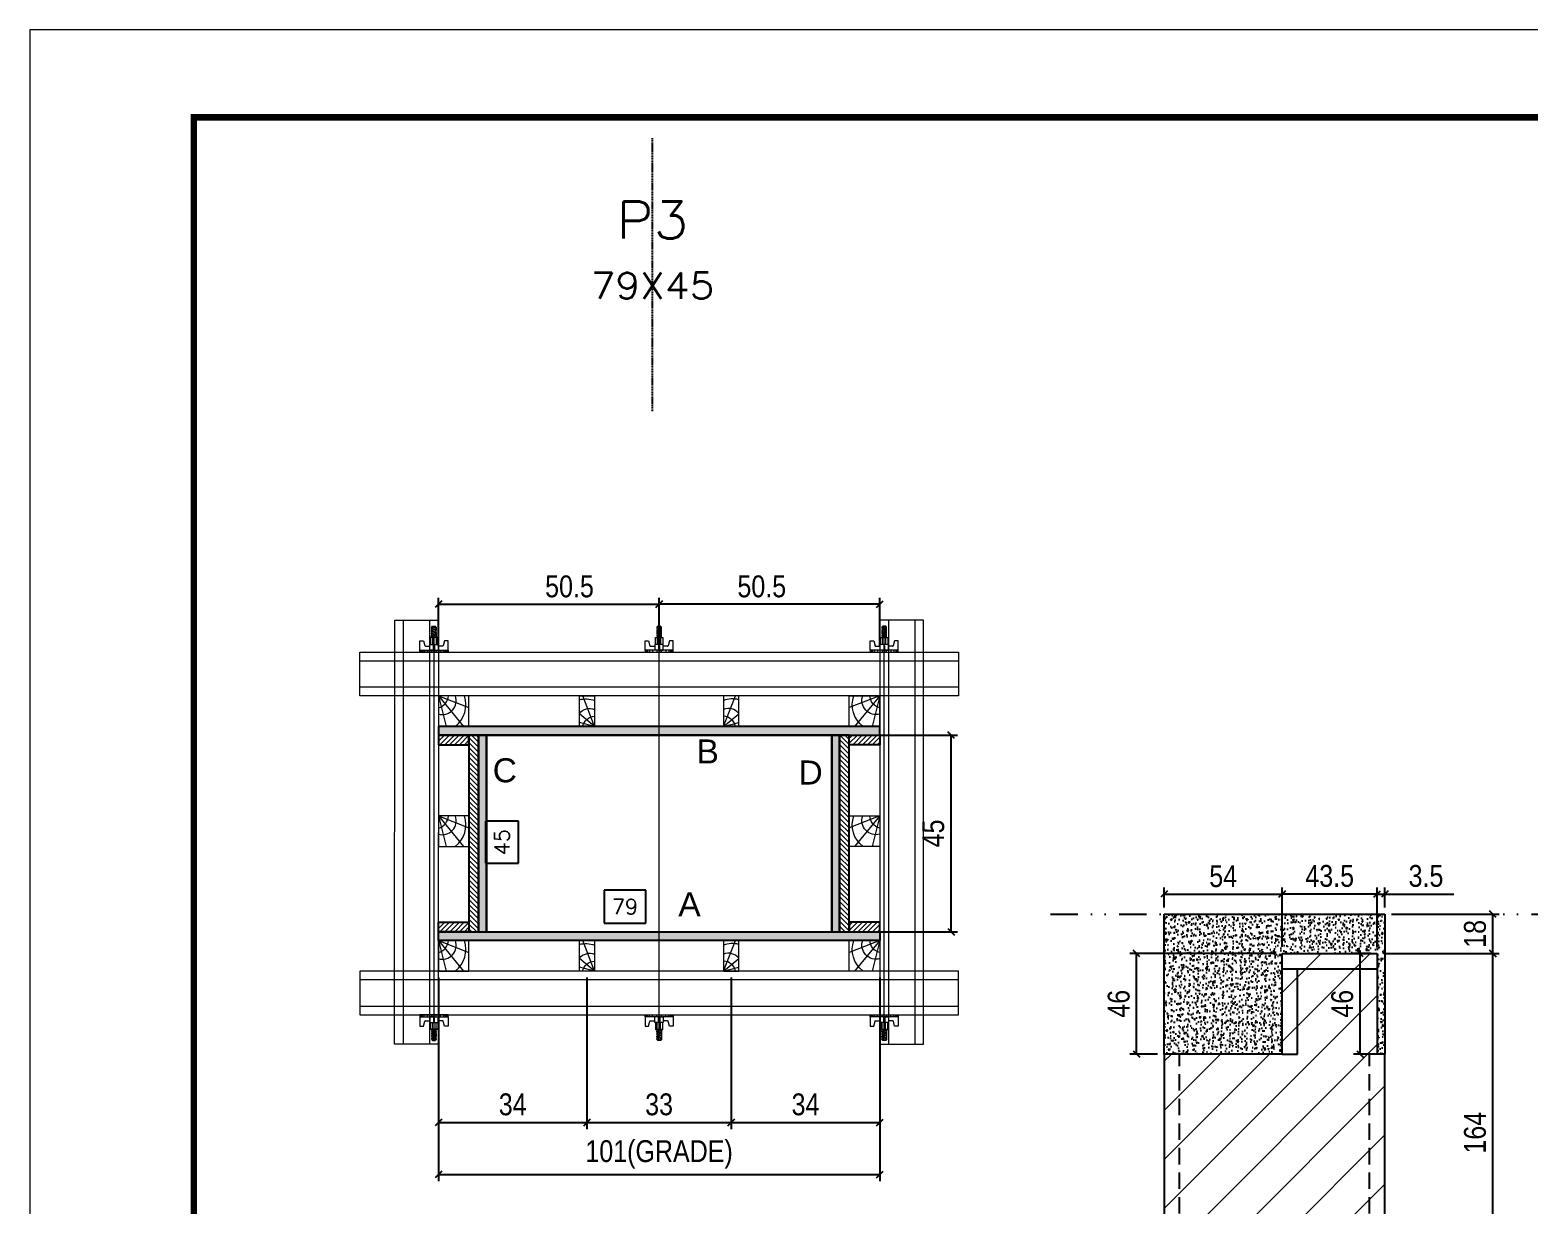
# Model space of a CAD drawing. Extents: x 14400 to 27878, y -21631 to 6985.
# Drawn here: x 17597 to 18283, y 5299 to 5836 of the extents above; entities that cross this region are included whole.
import ezdxf
from ezdxf.enums import TextEntityAlignment as Align

# ---------------------------------------------------------------- set-up
doc = ezdxf.new("R2010")
doc.units = 0
for name, pattern in [('DASHED', [0.75, 0.5, -0.25]), ('DIVIDE2', [0.625, 0.25, -0.125, 0, -0.125, 0, -0.125]), ('HIDDEN', [0.375, 0.25, -0.125])]:
    doc.linetypes.add(name, pattern=pattern)
for name, color, linetype in [('CHAPA', 1, 'Continuous'), ('COTA', 241, 'Continuous'), ('MEIO_PONT', 93, 'Continuous'), ('Nível', 160, 'Continuous'), ('Painéis', 200, 'Continuous'), ('SARR_2.2x7', 40, 'Continuous'), ('SARRAFO', 251, 'Continuous'), ('Texto de Titulo', 7, 'Continuous'), ('Texto Qtd Sarr', 242, 'Continuous'), ('TEXTO_GERAL', 7, 'Continuous')]:
    doc.layers.add(name, color=color, linetype=linetype)
for name, color, linetype, lineweight in [('Folhas', 255, 'Continuous', 9), ('Hachura', 251, 'Continuous', 9), ('Madeira', 126, 'Continuous', 18), ('Perfil Metálico', 224, 'Continuous', 18), ('SARRAFO DE PRESSAO', 251, 'DASHED', 9), ('Texto Seção', 7, 'Continuous', 15)]:
    doc.layers.add(name, color=color, linetype=linetype, lineweight=lineweight)
doc.styles.add('ARIAL', font='arial.ttf')
doc.styles.add('COTA TECNICA', font='techl___.ttf', dxfattribs={"height": 10})
doc.styles.add('COTA TECNICA 2X', font='techl___.ttf', dxfattribs={"height": 10})
doc.styles.add('ROMANS', font='romans.shx')
doc.dimstyles.new('PAINEL', dxfattribs={"dimtxt": 10, "dimasz": 3, "dimexe": 3, "dimexo": 3, "dimgap": 3, "dimtad": 1, "dimdec": 1, "dimzin": 12, "dimdsep": 46, "dimtxsty": 'COTA TECNICA', "dimblk1": 'OBLIQUE', "dimblk2": 'OBLIQUE', "dimsah": 1, "dimcen": 0.9, "dimclrd": 4, "dimclre": 4, "dimclrt": 240, "dimadec": 1, "dimazin": 3, "dimtfac": 1, "dimtdec": 1, "dimtmove": 0, "dimatfit": 3, "dimfxl": 1, "dimtolj": 1, "dimtzin": 12, "dimarcsym": 0})
doc.dimstyles.new('SECAO PILAR', dxfattribs={"dimtxt": 10, "dimasz": 3, "dimexe": 3, "dimexo": 3, "dimgap": 3, "dimtad": 1, "dimdec": 1, "dimlfac": 0.5, "dimzin": 12, "dimdsep": 46, "dimtxsty": 'COTA TECNICA 2X', "dimblk1": 'OBLIQUE', "dimblk2": 'OBLIQUE', "dimsah": 1, "dimcen": 0.9, "dimclrd": 256, "dimclre": 256, "dimclrt": 256, "dimadec": 1, "dimazin": 3, "dimtfac": 1, "dimtdec": 1, "dimtmove": 0, "dimatfit": 3, "dimfxl": 1, "dimtolj": 1, "dimtzin": 12, "dimarcsym": 0})
doc.dimstyles.new('SECÇÃO 2', dxfattribs={"dimtxt": 7, "dimasz": 6, "dimexe": 0.18, "dimexo": 2, "dimgap": -4, "dimtad": 3, "dimdec": 1, "dimlfac": 0.5, "dimzin": 12, "dimdsep": 46, "dimtxsty": 'ROMANS', "dimblk": 'ARCHTICK', "dimcen": 0.09, "dimse1": 1, "dimse2": 1, "dimsd1": 1, "dimsd2": 1, "dimclrd": 180, "dimclre": 5, "dimclrt": 1, "dimadec": 0, "dimazin": 3, "dimtfac": 1, "dimtdec": 1, "dimtofl": 0, "dimtmove": 0, "dimatfit": 3, "dimldrblk": 'ARCHTICK', "dimfxl": 1, "dimtolj": 1, "dimtzin": 0, "dimarcsym": 0})

# ---------------------------------------------------------------- blocks, each defined once
blk = doc.blocks.new('9999999999')
at = {"layer": 'Folhas'}
blk.add_lwpolyline([(98138.98, 34190.21), (99623.98, 34190.21), (99623.98, 35240.21), (98138.98, 35240.21)], close=True, dxfattribs=at)
at = {"layer": 'Folhas', "color": 30, "const_width": 3}
blk.add_lwpolyline([(98213.98, 34230.21), (99583.98, 34230.21), (99583.98, 35200.21), (98213.98, 35200.21)], close=True, dxfattribs=at)
blk = doc.blocks.new('titulo1')
at = {"layer": 'Defpoints', "color": 252, "linetype": 'HIDDEN', "ltscale": 2}
blk.add_line((0, 0), (0, 125), dxfattribs=at)
at = {"layer": 'Defpoints', "style": 'ROMANS', "oblique": 15}
blk.add_attdef('FOLHA', text='', height=10, dxfattribs=at).set_placement((0, 15.58), align=Align.MIDDLE_CENTER)
at = {"layer": 'Texto Qtd Sarr', "color": 3, "style": 'ROMANS', "oblique": 15}
for tag, height, p in [('TITULO', 17, (0, 71.45)), ('SEÇÃO', 12, (0, 41.55))]:
    blk.add_attdef(tag, text='', height=height, dxfattribs=at).set_placement(p, align=Align.MIDDLE_CENTER)
blk = doc.blocks.new('*D768')
at = {"layer": 'COTA', "color": 180, "lineweight": -2, "transparency": 16777216}
for p, q in [((17878.78, 5442.39), (17859.78, 5442.39)), ((17859.78, 5442.39), (17859.78, 5427.39)), ((17878.78, 5427.39), (17878.78, 5442.39)), ((17859.78, 5427.39), (17878.78, 5427.39))]:
    blk.add_line(p, q, dxfattribs=at)
at = {"layer": 'Defpoints', "color": 0, "transparency": 16777216}
for p in [(17805.89, 5423.39), (17963.89, 5423.39), (17963.89, 5423.39)]:
    blk.add_point(p, dxfattribs=at)
at = {"layer": 'COTA', "color": 1, "transparency": 16777216, "insert": (17869.28, 5434.89), "char_height": 7, "attachment_point": 5, "style": 'ROMANS'}
blk.add_mtext('\\A1;79', dxfattribs=at)
blk = doc.blocks.new('_ArchTick')
at = {"color": 0, "linetype": 'ByBlock', "const_width": 0.15}
blk.add_lwpolyline([(-0.5, -0.5), (0.5, 0.5)], dxfattribs=at)
blk = doc.blocks.new('*D769')
at = {"layer": 'COTA', "color": 180, "lineweight": -2, "transparency": 16777216}
for p, q in [((17820.49, 5474.06), (17805.49, 5474.06)), ((17805.49, 5474.06), (17805.49, 5454.73)), ((17820.49, 5454.73), (17820.49, 5474.06)), ((17805.49, 5454.73), (17820.49, 5454.73))]:
    blk.add_line(p, q, dxfattribs=at)
at = {"layer": 'Defpoints', "color": 0, "transparency": 16777216}
for p in [(17805.89, 5513.39), (17824.49, 5513.39), (17805.89, 5423.39)]:
    blk.add_point(p, dxfattribs=at)
at = {"layer": 'COTA', "color": 1, "transparency": 16777216, "insert": (17812.99, 5464.39), "char_height": 7, "attachment_point": 5, "rotation": 90, "style": 'ROMANS'}
blk.add_mtext('\\A1;45', dxfattribs=at)
blk = doc.blocks.new('_Oblique')
at = {"color": 0, "linetype": 'ByBlock', "lineweight": -2}
blk.add_line((-0.5, -0.5), (0.5, 0.5), dxfattribs=at)
blk = doc.blocks.new('*D789')
at = {"layer": 'COTA', "lineweight": -2, "transparency": 16777216}
for p, q in [((17970.49, 5513.39), (18021.53, 5513.39)), ((18018.53, 5423.39), (18018.53, 5513.39)), ((17970.49, 5423.39), (18021.53, 5423.39))]:
    blk.add_line(p, q, dxfattribs=at)
at = {"layer": 'Defpoints', "color": 0, "transparency": 16777216}
for p in [(17967.49, 5513.39), (18018.53, 5513.39), (17967.49, 5423.39)]:
    blk.add_point(p, dxfattribs=at)
at = {"layer": 'COTA', "lineweight": -2, "transparency": 16777216, "xscale": 3, "yscale": 3, "zscale": 3}
for p, rotation in [((18018.53, 5513.39), 90), ((18018.53, 5423.39), 270)]:
    blk.add_blockref('_Oblique', p, dxfattribs=dict(at, rotation=rotation))
at = {"layer": 'COTA', "transparency": 16777216, "insert": (18010.42, 5468.39), "char_height": 10, "attachment_point": 5, "rotation": 90, "style": 'COTA TECNICA 2X'}
blk.add_mtext('\\A1;45', dxfattribs=at)
blk = doc.blocks.new('*D770')
at = {"layer": 'COTA', "lineweight": -2, "transparency": 16777216}
for p, q in [((17783.89, 5402.39), (17783.89, 5309.28)), ((17985.89, 5402.39), (17985.89, 5309.28)), ((17783.89, 5312.28), (17985.89, 5312.28))]:
    blk.add_line(p, q, dxfattribs=at)
at = {"layer": 'Defpoints', "color": 0, "transparency": 16777216}
for p in [(17783.89, 5405.39), (17985.89, 5405.39), (17985.89, 5312.28)]:
    blk.add_point(p, dxfattribs=at)
at = {"layer": 'COTA', "lineweight": -2, "transparency": 16777216, "xscale": 3, "yscale": 3, "zscale": 3, "rotation": 180}
blk.add_blockref('_Oblique', (17783.89, 5312.28), dxfattribs=at)
at = {"layer": 'COTA', "lineweight": -2, "transparency": 16777216, "xscale": 3, "yscale": 3, "zscale": 3}
blk.add_blockref('_Oblique', (17985.89, 5312.28), dxfattribs=at)
at = {"layer": 'COTA', "transparency": 16777216, "insert": (17884.89, 5321.5), "char_height": 10, "attachment_point": 5, "style": 'COTA TECNICA 2X'}
blk.add_mtext('\\A1;101(GRADE)', dxfattribs=at)
blk = doc.blocks.new('*D771')
at = {"layer": 'COTA', "lineweight": -2, "transparency": 16777216}
for p, q in [((17917.89, 5402.39), (17917.89, 5333.12)), ((17985.89, 5402.39), (17985.89, 5333.12)), ((17917.89, 5336.12), (17985.89, 5336.12))]:
    blk.add_line(p, q, dxfattribs=at)
at = {"layer": 'Defpoints', "color": 0, "transparency": 16777216}
for p in [(17917.89, 5405.39), (17985.89, 5405.39), (17985.89, 5336.12)]:
    blk.add_point(p, dxfattribs=at)
at = {"layer": 'COTA', "lineweight": -2, "transparency": 16777216, "xscale": 3, "yscale": 3, "zscale": 3, "rotation": 180}
blk.add_blockref('_Oblique', (17917.89, 5336.12), dxfattribs=at)
at = {"layer": 'COTA', "lineweight": -2, "transparency": 16777216, "xscale": 3, "yscale": 3, "zscale": 3}
blk.add_blockref('_Oblique', (17985.89, 5336.12), dxfattribs=at)
at = {"layer": 'COTA', "transparency": 16777216, "insert": (17951.89, 5344.34), "char_height": 10, "attachment_point": 5, "style": 'COTA TECNICA 2X'}
blk.add_mtext('\\A1;34', dxfattribs=at)
blk = doc.blocks.new('*D772')
at = {"layer": 'COTA', "lineweight": -2, "transparency": 16777216}
for p, q in [((17783.89, 5402.39), (17783.89, 5333.12)), ((17851.89, 5402.39), (17851.89, 5333.12)), ((17783.89, 5336.12), (17851.89, 5336.12))]:
    blk.add_line(p, q, dxfattribs=at)
at = {"layer": 'Defpoints', "color": 0, "transparency": 16777216}
for p in [(17783.89, 5405.39), (17851.89, 5405.39), (17851.89, 5336.12)]:
    blk.add_point(p, dxfattribs=at)
at = {"layer": 'COTA', "lineweight": -2, "transparency": 16777216, "xscale": 3, "yscale": 3, "zscale": 3, "rotation": 180}
blk.add_blockref('_Oblique', (17783.89, 5336.12), dxfattribs=at)
at = {"layer": 'COTA', "lineweight": -2, "transparency": 16777216, "xscale": 3, "yscale": 3, "zscale": 3}
blk.add_blockref('_Oblique', (17851.89, 5336.12), dxfattribs=at)
at = {"layer": 'COTA', "transparency": 16777216, "insert": (17817.89, 5344.34), "char_height": 10, "attachment_point": 5, "style": 'COTA TECNICA 2X'}
blk.add_mtext('\\A1;34', dxfattribs=at)
blk = doc.blocks.new('*D773')
at = {"layer": 'COTA', "lineweight": -2, "transparency": 16777216}
for p, q in [((17851.89, 5402.39), (17851.89, 5333.12)), ((17917.89, 5402.39), (17917.89, 5333.12)), ((17851.89, 5336.12), (17917.89, 5336.12))]:
    blk.add_line(p, q, dxfattribs=at)
at = {"layer": 'Defpoints', "color": 0, "transparency": 16777216}
for p in [(17851.89, 5405.39), (17917.89, 5405.39), (17917.89, 5336.12)]:
    blk.add_point(p, dxfattribs=at)
at = {"layer": 'COTA', "lineweight": -2, "transparency": 16777216, "xscale": 3, "yscale": 3, "zscale": 3, "rotation": 180}
blk.add_blockref('_Oblique', (17851.89, 5336.12), dxfattribs=at)
at = {"layer": 'COTA', "lineweight": -2, "transparency": 16777216, "xscale": 3, "yscale": 3, "zscale": 3}
blk.add_blockref('_Oblique', (17917.89, 5336.12), dxfattribs=at)
at = {"layer": 'COTA', "transparency": 16777216, "insert": (17884.89, 5344.34), "char_height": 10, "attachment_point": 5, "style": 'COTA TECNICA 2X'}
blk.add_mtext('\\A1;33', dxfattribs=at)
blk = doc.blocks.new('*D774')
at = {"layer": 'COTA', "lineweight": -2, "transparency": 16777216}
for p, q in [((17783.89, 5554.39), (17783.89, 5576.3)), ((17884.89, 5554.39), (17884.89, 5576.3)), ((17783.89, 5573.3), (17884.89, 5573.3))]:
    blk.add_line(p, q, dxfattribs=at)
at = {"layer": 'Defpoints', "color": 0, "transparency": 16777216}
for p in [(17884.89, 5573.3), (17783.89, 5551.39), (17884.89, 5551.39)]:
    blk.add_point(p, dxfattribs=at)
at = {"layer": 'COTA', "lineweight": -2, "transparency": 16777216, "xscale": 3, "yscale": 3, "zscale": 3, "rotation": 180}
blk.add_blockref('_Oblique', (17783.89, 5573.3), dxfattribs=at)
at = {"layer": 'COTA', "lineweight": -2, "transparency": 16777216, "xscale": 3, "yscale": 3, "zscale": 3}
blk.add_blockref('_Oblique', (17884.89, 5573.3), dxfattribs=at)
at = {"layer": 'COTA', "transparency": 16777216, "insert": (17843.89, 5581.41), "char_height": 10, "attachment_point": 5, "style": 'COTA TECNICA 2X'}
blk.add_mtext('\\A1;50.5', dxfattribs=at)
blk = doc.blocks.new('*D775')
at = {"layer": 'COTA', "lineweight": -2, "transparency": 16777216}
for p, q in [((17884.89, 5554.39), (17884.89, 5576.3)), ((17985.89, 5554.39), (17985.89, 5576.3)), ((17985.89, 5573.3), (17884.89, 5573.3))]:
    blk.add_line(p, q, dxfattribs=at)
at = {"layer": 'Defpoints', "color": 0, "transparency": 16777216}
for p in [(17884.89, 5573.3), (17884.89, 5551.39), (17985.89, 5551.39)]:
    blk.add_point(p, dxfattribs=at)
at = {"layer": 'COTA', "lineweight": -2, "transparency": 16777216, "xscale": 3, "yscale": 3, "zscale": 3, "rotation": 180}
blk.add_blockref('_Oblique', (17884.89, 5573.3), dxfattribs=at)
at = {"layer": 'COTA', "lineweight": -2, "transparency": 16777216, "xscale": 3, "yscale": 3, "zscale": 3}
blk.add_blockref('_Oblique', (17985.89, 5573.3), dxfattribs=at)
at = {"layer": 'COTA', "transparency": 16777216, "insert": (17931.89, 5581.41), "char_height": 10, "attachment_point": 5, "style": 'COTA TECNICA 2X'}
blk.add_mtext('\\A1;50.5', dxfattribs=at)
blk = doc.blocks.new('C')
at = {"layer": 'Hachura', "color": 0}
for p, q in [((0, 3.22), (0, -3.22)), ((0.45, 3.22), (0, 3.22)), ((0.46, 3.16), (0, 3.16)), ((0.46, 3.05), (0, 3.05)), ((0.46, 2.88), (0, 2.88)), ((0, 2.75), (0, -1.16)), ((0.46, 2.65), (0, 2.65)), ((0.46, 2.23), (0, 2.23)), ((0.46, 1.51), (0, 1.51)), ((0.39, 0.49), (0.17, 0.49)), ((0.45, -3.23), (0.45, 3.22)), ((0.45, 3.22), (2.58, 3.22)), ((1.74, 0.97), (0.45, 0.97)), ((1.45, 0.1), (0.45, 0.1)), ((1.35, 1.94), (1.35, 0.96)), ((2.58, 2.39), (1.47, 2.09)), ((1.74, -0.97), (1.74, 0.97)), ((1.74, 0.97), (1.74, 0.84)), ((1.74, 0.97), (1.74, 0.84)), ((1.74, 0.84), (3.35, 0.84)), ((3.35, 0.45), (1.74, 0.45)), ((2.58, 3.22), (2.58, 2.39)), ((3.32, 0.84), (3.32, -0.84)), ((3.35, 0.84), (3.35, -0.84)), ((3.68, 0.45), (3.35, 0.45)), ((3.84, -0.52), (3.35, 0.45)), ((3.35, 0.06), (3.67, -0.57)), ((3.68, 0.45), (4.16, -0.52)), ((3.72, 0.5), (4.25, -0.57)), ((4.37, -0.55), (3.83, 0.53)), ((4.15, 0.45), (3.93, 0.45)), ((4.42, -0.52), (3.93, 0.45)), ((4.15, 0.45), (4.26, 0.45)), ((4.26, 0.45), (4.74, -0.52)), ((4.3, 0.5), (4.83, -0.57)), ((4.95, -0.55), (4.41, 0.53)), ((4.51, 0.45), (4.84, 0.45)), ((5, -0.52), (4.51, 0.45)), ((4.84, 0.45), (5.32, -0.52)), ((4.88, 0.5), (5.41, -0.57)), ((5.53, -0.55), (4.99, 0.53)), ((5.58, -0.52), (5.09, 0.45)), ((5.42, 0.45), (5.09, 0.45)), ((5.58, -0.52), (5.09, 0.45)), ((5.42, 0.45), (5.74, -0.19)), ((5.46, 0.5), (5.74, -0.07)), ((5.74, 0.19), (5.57, 0.53)), ((5.74, 0.32), (5.68, 0.45)), ((5.68, 0.45), (5.74, 0.45)), ((5.74, 0.45), (5.9, 0.29)), ((5.74, 0.45), (5.74, -0.52)), ((5.9, -0.36), (5.9, 0.29)), ((0.45, 0), (0, 0)), ((0.46, -1.52), (0, -1.52)), ((0.46, -2.23), (0, -2.23)), ((0.46, -2.65), (0, -2.65)), ((0.46, -2.88), (0, -2.88)), ((0.46, -3.05), (0, -3.05)), ((0.46, -3.16), (0, -3.16)), ((0, -3.22), (2.57, -3.22)), ((0.08, -0.48), (0.29, -0.48)), ((0.29, -0.48), (0.4, -0.48)), ((0.45, 0), (0.45, -0.97)), ((0.45, -0.16), (1.45, -0.16)), ((0.45, -0.65), (0.45, -0.32)), ((0.45, -3.23), (0.45, -0.65)), ((0.45, -0.97), (1.74, -0.97)), ((1.35, -1.94), (1.35, -0.97)), ((2.58, -2.39), (1.47, -2.1)), ((3.35, -0.32), (1.74, -0.32)), ((3.35, -0.84), (1.74, -0.84)), ((2.58, -3.23), (2.58, -2.39)), ((3.35, -0.07), (3.58, -0.52)), ((3.35, -0.52), (3.58, -0.52)), ((3.84, -0.52), (4.16, -0.52)), ((4.42, -0.52), (4.74, -0.52)), ((4.63, -0.52), (4.74, -0.52)), ((5, -0.52), (5.32, -0.52)), ((5.58, -0.52), (5.74, -0.52)), ((5.74, -0.52), (5.9, -0.36)), ((5.74, -0.52), (5.74, -0.52))]:
    blk.add_line(p, q, dxfattribs=at)
for centre, radius, start, end in [((1.52, 1.94), 0.161, 104.7436, 180), ((1.44, -0.03), 0.129, 272.695, 87.305), ((3.81, 0.39), 0.143, 25.5688, 154.4312), ((4.39, 0.39), 0.143, 25.5688, 154.4312), ((4.97, 0.39), 0.143, 25.5688, 154.4312), ((5.55, 0.39), 0.143, 25.5688, 154.4312), ((0.17, -0.37), 0.174, 221.744, 317.8592), ((1.52, -1.94), 0.161, 180, 255.2564), ((3.71, -0.4), 0.174, 222.1408, 318.256), ((4.29, -0.4), 0.174, 222.1408, 318.256), ((4.87, -0.4), 0.174, 222.1408, 318.256), ((5.45, -0.4), 0.174, 222.1408, 318.256), ((5.61, -0.4), 0.174, 317.8592, 318.256)]:
    blk.add_arc(centre, radius, start, end, dxfattribs=at)
blk = doc.blocks.new('PONTALETE')
at = {"layer": 'Madeira'}
for q in [(2.71, 7), (7, 5.76), (7, 1.74)]:
    blk.add_line((0, 0), q, dxfattribs=at)
blk.add_lwpolyline([(0, 0), (7, 0), (7, 7), (0, 7)], close=True, dxfattribs=at)
for centre, radius, start, end in [((2.04, 0.06), 6.23, 37.2818, 109.0913), ((1.09, 0.9), 3.19, 343.603, 109.9847), ((-0.21, -0.78), 3.09, 14.6322, 86.0383)]:
    blk.add_arc(centre, radius, start, end, dxfattribs=at)
blk = doc.blocks.new('MEIO PONTALETE')
at = {"layer": 'Madeira'}
for q in [(2.71, 7), (3.5, 2.88), (3.5, 0.87)]:
    blk.add_line((0, 0), q, dxfattribs=at)
blk.add_lwpolyline([(0, 0), (3.5, 0), (3.5, 7), (0, 7)], close=True, dxfattribs=at)
for centre, radius, start, end in [((2.04, 0.06), 6.23, 76.4499, 109.0913), ((1.09, 0.9), 3.19, 40.9063, 109.9847), ((-0.21, -0.78), 3.09, 14.6322, 86.0383)]:
    blk.add_arc(centre, radius, start, end, dxfattribs=at)
blk = doc.blocks.new('*D795')
at = {"layer": 'COTA', "color": 4, "lineweight": -2, "transparency": 16777216}
for p, q in [((18220.06, 5431.44), (18269.43, 5431.44)), ((18266.43, 5413.44), (18266.43, 5431.44)), ((18216.56, 5413.44), (18269.43, 5413.44))]:
    blk.add_line(p, q, dxfattribs=at)
at = {"layer": 'Defpoints', "color": 0, "transparency": 16777216}
for p in [(18217.06, 5431.44), (18266.43, 5431.44), (18213.56, 5413.44)]:
    blk.add_point(p, dxfattribs=at)
at = {"layer": 'COTA', "color": 4, "lineweight": -2, "transparency": 16777216, "xscale": 3, "yscale": 3, "zscale": 3}
for p, rotation in [((18266.43, 5431.44), 90), ((18266.43, 5413.44), 270)]:
    blk.add_blockref('_Oblique', p, dxfattribs=dict(at, rotation=rotation))
at = {"layer": 'COTA', "color": 240, "transparency": 16777216, "insert": (18258.33, 5422.44), "char_height": 10, "attachment_point": 5, "rotation": 90, "style": 'COTA TECNICA'}
blk.add_mtext('\\A1;18', dxfattribs=at)
blk = doc.blocks.new('*D788')
at = {"layer": 'COTA', "color": 4, "lineweight": -2, "transparency": 16777216}
for p, q in [((18216.56, 5413.44), (18269.43, 5413.44)), ((18266.43, 5249.44), (18266.43, 5413.44)), ((18220.06, 5249.44), (18269.43, 5249.44))]:
    blk.add_line(p, q, dxfattribs=at)
at = {"layer": 'Defpoints', "color": 0, "transparency": 16777216}
for p in [(18213.56, 5413.44), (18266.43, 5413.44), (18217.06, 5249.44)]:
    blk.add_point(p, dxfattribs=at)
at = {"layer": 'COTA', "color": 4, "lineweight": -2, "transparency": 16777216, "xscale": 3, "yscale": 3, "zscale": 3}
for p, rotation in [((18266.43, 5413.44), 90), ((18266.43, 5249.44), 270)]:
    blk.add_blockref('_Oblique', p, dxfattribs=dict(at, rotation=rotation))
at = {"layer": 'COTA', "color": 240, "transparency": 16777216, "insert": (18258.33, 5331.44), "char_height": 10, "attachment_point": 5, "rotation": 90, "style": 'COTA TECNICA'}
blk.add_mtext('\\A1;164', dxfattribs=at)
blk = doc.blocks.new('*D2714')
at = {"layer": 'COTA', "color": 4, "lineweight": -2, "transparency": 16777216}
for p, q in [((18167.06, 5413.44), (18100.4, 5413.44)), ((18103.4, 5367.44), (18103.4, 5413.44)), ((18113.06, 5367.44), (18100.4, 5367.44))]:
    blk.add_line(p, q, dxfattribs=at)
at = {"layer": 'Defpoints', "color": 0, "transparency": 16777216}
for p in [(18103.4, 5413.44), (18170.06, 5413.44), (18116.06, 5367.44)]:
    blk.add_point(p, dxfattribs=at)
at = {"layer": 'COTA', "color": 4, "lineweight": -2, "transparency": 16777216, "xscale": 3, "yscale": 3, "zscale": 3}
for p, rotation in [((18103.4, 5413.44), 90), ((18103.4, 5367.44), 270)]:
    blk.add_blockref('_Oblique', p, dxfattribs=dict(at, rotation=rotation))
at = {"layer": 'COTA', "color": 240, "transparency": 16777216, "insert": (18095.29, 5390.44), "char_height": 10, "attachment_point": 5, "rotation": 90, "style": 'COTA TECNICA'}
blk.add_mtext('\\A1;46', dxfattribs=at)
blk = doc.blocks.new('*D2715')
at = {"layer": 'COTA', "color": 4, "lineweight": -2, "transparency": 16777216}
for p, q in [((18116.06, 5434.44), (18116.06, 5443.67)), ((18116.06, 5440.67), (18170.06, 5440.67)), ((18170.06, 5416.44), (18170.06, 5443.67))]:
    blk.add_line(p, q, dxfattribs=at)
at = {"layer": 'Defpoints', "color": 0, "transparency": 16777216}
for p in [(18170.06, 5440.67), (18116.06, 5431.44), (18170.06, 5413.44)]:
    blk.add_point(p, dxfattribs=at)
at = {"layer": 'COTA', "color": 4, "lineweight": -2, "transparency": 16777216, "xscale": 3, "yscale": 3, "zscale": 3, "rotation": 180}
blk.add_blockref('_Oblique', (18116.06, 5440.67), dxfattribs=at)
at = {"layer": 'COTA', "color": 4, "lineweight": -2, "transparency": 16777216, "xscale": 3, "yscale": 3, "zscale": 3}
blk.add_blockref('_Oblique', (18170.06, 5440.67), dxfattribs=at)
at = {"layer": 'COTA', "color": 240, "transparency": 16777216, "insert": (18143.06, 5448.78), "char_height": 10, "attachment_point": 5, "style": 'COTA TECNICA'}
blk.add_mtext('\\A1;54', dxfattribs=at)
blk = doc.blocks.new('*D2716')
at = {"layer": 'COTA', "color": 4, "lineweight": -2, "transparency": 16777216}
for p, q in [((18170.06, 5416.44), (18170.06, 5443.67)), ((18213.56, 5440.67), (18170.06, 5440.67)), ((18213.56, 5416.44), (18213.56, 5443.67))]:
    blk.add_line(p, q, dxfattribs=at)
at = {"layer": 'Defpoints', "color": 0, "transparency": 16777216}
for p in [(18170.06, 5440.67), (18170.06, 5413.44), (18213.56, 5413.44)]:
    blk.add_point(p, dxfattribs=at)
at = {"layer": 'COTA', "color": 4, "lineweight": -2, "transparency": 16777216, "xscale": 3, "yscale": 3, "zscale": 3, "rotation": 180}
blk.add_blockref('_Oblique', (18170.06, 5440.67), dxfattribs=at)
at = {"layer": 'COTA', "color": 4, "lineweight": -2, "transparency": 16777216, "xscale": 3, "yscale": 3, "zscale": 3}
blk.add_blockref('_Oblique', (18213.56, 5440.67), dxfattribs=at)
at = {"layer": 'COTA', "color": 240, "transparency": 16777216, "insert": (18191.81, 5448.89), "char_height": 10, "attachment_point": 5, "style": 'COTA TECNICA'}
blk.add_mtext('\\A1;43.5', dxfattribs=at)
blk = doc.blocks.new('*D2717')
at = {"layer": 'COTA', "color": 4, "lineweight": -2, "transparency": 16777216}
for p, q in [((18213.56, 5440.67), (18210.56, 5440.67)), ((18213.56, 5416.44), (18213.56, 5443.67)), ((18213.56, 5440.67), (18217.06, 5440.67)), ((18217.06, 5434.44), (18217.06, 5443.67)), ((18217.06, 5440.67), (18248.67, 5440.67))]:
    blk.add_line(p, q, dxfattribs=at)
at = {"layer": 'Defpoints', "color": 0, "transparency": 16777216}
for p in [(18217.06, 5440.67), (18217.06, 5431.44), (18213.56, 5413.44)]:
    blk.add_point(p, dxfattribs=at)
at = {"layer": 'COTA', "color": 4, "lineweight": -2, "transparency": 16777216, "xscale": 3, "yscale": 3, "zscale": 3}
blk.add_blockref('_Oblique', (18213.56, 5440.67), dxfattribs=at)
at = {"layer": 'COTA', "color": 4, "lineweight": -2, "transparency": 16777216, "xscale": 3, "yscale": 3, "zscale": 3, "rotation": 180}
blk.add_blockref('_Oblique', (18217.06, 5440.67), dxfattribs=at)
at = {"layer": 'COTA', "color": 240, "transparency": 16777216, "insert": (18235.86, 5448.89), "char_height": 10, "attachment_point": 5, "style": 'COTA TECNICA'}
blk.add_mtext('\\A1;3.5', dxfattribs=at)
blk = doc.blocks.new('*D3046')
at = {"layer": 'COTA', "color": 4, "lineweight": -2, "transparency": 16777216}
for p, q in [((18210.56, 5413.44), (18202.67, 5413.44)), ((18205.67, 5367.44), (18205.67, 5413.44)), ((18210.56, 5367.44), (18202.67, 5367.44))]:
    blk.add_line(p, q, dxfattribs=at)
at = {"layer": 'Defpoints', "color": 0, "transparency": 16777216}
for p in [(18205.67, 5413.44), (18213.56, 5413.44), (18213.56, 5367.44)]:
    blk.add_point(p, dxfattribs=at)
at = {"layer": 'COTA', "color": 4, "lineweight": -2, "transparency": 16777216, "xscale": 3, "yscale": 3, "zscale": 3}
for p, rotation in [((18205.67, 5413.44), 90), ((18205.67, 5367.44), 270)]:
    blk.add_blockref('_Oblique', p, dxfattribs=dict(at, rotation=rotation))
at = {"layer": 'COTA', "color": 240, "transparency": 16777216, "insert": (18197.57, 5390.44), "char_height": 10, "attachment_point": 5, "rotation": 90, "style": 'COTA TECNICA'}
blk.add_mtext('\\A1;46', dxfattribs=at)

msp = doc.modelspace()

# ---------------------------------------------------------------- hatches: boundary and pattern name
at = {"layer": 'COTA'}
h = msp.add_hatch(dxfattribs=at)
h.set_pattern_fill('AR-CONC', color=256, scale=0.03)
h.paths.add_polyline_path([(18170.061, 5413.435), (18213.561, 5413.435), (18213.561, 5367.435), (18217.061, 5367.435), (18217.061, 5431.435), (18116.061, 5431.435), (18116.061, 5367.435), (18170.061, 5367.435)])
at = {"layer": 'Hachura'}
h = msp.add_hatch(color=256, dxfattribs=at)
h.dxf.hatch_style = 1
h.paths.add_polyline_path([(17985.894, 5513.395), (17985.894, 5517.395), (17783.894, 5517.395), (17783.894, 5513.395)])
h = msp.add_hatch(color=256, dxfattribs=at)
h.dxf.hatch_style = 1
h.paths.add_polyline_path([(17985.894, 5513.395), (17985.894, 5517.395), (17783.894, 5517.395), (17783.894, 5513.395)])
h = msp.add_hatch(dxfattribs=at)
h.set_pattern_fill('ANSI31', color=256, scale=0.5, angle=180, style=0)
h.set_pattern_definition([(225, (8659.9426, -17416.0135), (1.12253202, -1.12253202), [])])
h.paths.add_polyline_path([(17797.894, 5513.395), (17797.894, 5508.995), (17783.894, 5508.995), (17783.894, 5513.395)])
h = msp.add_hatch(dxfattribs=at)
h.set_pattern_fill('ANSI31', color=256, scale=0.5, angle=90, style=0)
h.set_pattern_definition([(135, (-4981.9137, 14974.3465), (-1.12253202, -1.12253202), [])])
h.paths.add_polyline_path([(17802.294, 5423.395), (17797.894, 5423.395), (17797.894, 5513.395), (17802.294, 5513.395)])
h = msp.add_hatch(color=256, dxfattribs=at)
h.dxf.hatch_style = 1
h.paths.add_polyline_path([(17802.294, 5423.395), (17805.894, 5423.395), (17805.894, 5513.395), (17802.294, 5513.395)])
h = msp.add_hatch(color=256, dxfattribs=at)
h.dxf.hatch_style = 1
h.paths.add_polyline_path([(17802.294, 5423.395), (17805.894, 5423.395), (17805.894, 5513.395), (17802.294, 5513.395)])
h = msp.add_hatch(color=256, dxfattribs=at)
h.dxf.hatch_style = 1
h.paths.add_polyline_path([(17963.894, 5423.395), (17967.494, 5423.395), (17967.494, 5513.395), (17963.894, 5513.395)])
h = msp.add_hatch(color=256, dxfattribs=at)
h.dxf.hatch_style = 1
h.paths.add_polyline_path([(17963.894, 5423.395), (17967.494, 5423.395), (17967.494, 5513.395), (17963.894, 5513.395)])
h = msp.add_hatch(dxfattribs=at)
h.set_pattern_fill('ANSI31', color=256, scale=0.5, angle=90, style=0)
h.set_pattern_definition([(135, (-4923.9137, 14932.3465), (-1.12253202, -1.12253202), [])])
h.paths.add_polyline_path([(17967.494, 5513.395), (17971.894, 5513.395), (17971.894, 5423.395), (17967.494, 5423.395)])
h = msp.add_hatch(dxfattribs=at)
h.set_pattern_fill('ANSI31', color=256, scale=0.5, angle=180, style=0)
h.set_pattern_definition([(225, (8482.9426, -17416.0135), (1.12253202, -1.12253202), [])])
h.paths.add_polyline_path([(17971.894, 5513.395), (17971.894, 5508.995), (17985.894, 5508.995), (17985.894, 5513.395)])
h = msp.add_hatch(dxfattribs=at)
h.set_pattern_fill('ANSI31', color=256, scale=0.5, angle=180, style=0)
h.set_pattern_definition([(225, (8659.9426, -17468.0135), (1.12253202, -1.12253202), [])])
h.paths.add_polyline_path([(17797.894, 5423.395), (17797.894, 5427.795), (17783.894, 5427.795), (17783.894, 5423.395)])
h = msp.add_hatch(color=256, dxfattribs=at)
h.dxf.hatch_style = 1
h.paths.add_polyline_path([(17985.894, 5423.395), (17985.894, 5419.395), (17783.894, 5419.395), (17783.894, 5423.395)])
h = msp.add_hatch(color=256, dxfattribs=at)
h.dxf.hatch_style = 1
h.paths.add_polyline_path([(17985.894, 5423.395), (17985.894, 5419.395), (17783.894, 5419.395), (17783.894, 5423.395)])
h = msp.add_hatch(dxfattribs=at)
h.set_pattern_fill('ANSI31', color=256, scale=0.5, angle=180, style=0)
h.set_pattern_definition([(225, (8482.9426, -17468.0135), (1.12253202, -1.12253202), [])])
h.paths.add_polyline_path([(17971.894, 5423.395), (17971.894, 5427.795), (17985.894, 5427.795), (17985.894, 5423.395)])
h = msp.add_hatch(dxfattribs=at)
h.set_pattern_fill('ANSI31', color=256, scale=5)
h.paths.add_polyline_path([(18217.061, 5367.435), (18213.561, 5367.435), (18213.561, 5413.435), (18170.061, 5413.435), (18170.061, 5367.435), (18116.061, 5367.435), (18116.061, 5249.435), (18217.061, 5249.435)])
h.paths.add_polyline_path([(18217.061, 5249.435), (18116.061, 5249.435), (18116.061, 5127.435), (18217.061, 5127.435)])
h.paths.add_polyline_path([(18502.838, 5249.435), (18401.838, 5249.435), (18401.838, 5127.435), (18502.838, 5127.435)])
h.paths.add_polyline_path([(18502.838, 5367.435), (18401.838, 5367.435), (18401.838, 5249.435), (18502.838, 5249.435)])
h.paths.add_polyline_path([(18694.776, 5367.435), (18649.776, 5367.435), (18649.776, 5127.435), (18694.776, 5127.435)])
h.paths.add_polyline_path([(18886.585, 5367.435), (18841.585, 5367.435), (18841.585, 5127.435), (18886.585, 5127.435)])

# ---------------------------------------------------------------- linework, layer by layer
at = {"layer": 'CHAPA'}
for points in [[(17985.894, 5513.395), (17985.894, 5517.395), (17783.894, 5517.395), (17783.894, 5513.395)], [(17985.894, 5513.395), (17985.894, 5517.395), (17783.894, 5517.395), (17783.894, 5513.395)], [(17802.294, 5423.395), (17805.894, 5423.395), (17805.894, 5513.395), (17802.294, 5513.395)], [(17802.294, 5423.395), (17805.894, 5423.395), (17805.894, 5513.395), (17802.294, 5513.395)], [(17963.894, 5423.395), (17967.494, 5423.395), (17967.494, 5513.395), (17963.894, 5513.395)], [(17963.894, 5423.395), (17967.494, 5423.395), (17967.494, 5513.395), (17963.894, 5513.395)], [(17985.894, 5423.395), (17985.894, 5419.395), (17783.894, 5419.395), (17783.894, 5423.395)], [(17985.894, 5423.395), (17985.894, 5419.395), (17783.894, 5419.395), (17783.894, 5423.395)]]:
    msp.add_lwpolyline(points, close=True, dxfattribs=at)
at = {"layer": 'COTA'}
for p, q in [((18116.061, 5367.435), (18116.061, 5431.435)), ((18116.061, 5431.435), (18217.061, 5431.435)), ((18217.061, 5431.435), (18217.061, 5367.435)), ((18170.061, 5367.435), (18177.061, 5367.435)), ((18213.561, 5367.435), (18210.061, 5367.435))]:
    msp.add_line(p, q, dxfattribs=at)
at = {"layer": 'Hachura'}
for p, q in [((17781.894, 5374.594), (17781.885, 5558.395)), ((17884.888, 5374.594), (17884.896, 5558.395)), ((17987.895, 5374.594), (17987.904, 5558.395))]:
    msp.add_line(p, q, dxfattribs=at)
at = {"layer": 'Madeira'}
for points in [[(17985.894, 5517.395), (17985.894, 5531.395), (17783.894, 5531.395), (17783.894, 5517.395)], [(17985.894, 5419.395), (17985.894, 5405.395), (17783.894, 5405.395), (17783.894, 5419.395)]]:
    msp.add_lwpolyline(points, close=True, dxfattribs=at)
at = {"layer": 'Nível', "color": 4, "linetype": 'DIVIDE2', "ltscale": 50}
msp.add_line((18064.005, 5431.435), (19041.967, 5431.435), dxfattribs=at)
at = {"layer": 'Painéis'}
for p, q in [((18170.061, 5367.435), (18170.061, 5413.435)), ((18170.061, 5413.435), (18213.561, 5413.435)), ((18213.561, 5413.435), (18213.561, 5367.435)), ((18116.061, 5367.435), (18116.061, 5127.435)), ((18170.061, 5367.435), (18116.061, 5367.435)), ((18217.061, 5367.435), (18213.561, 5367.435)), ((18217.061, 5127.435), (18217.061, 5367.435))]:
    msp.add_line(p, q, dxfattribs=at)
msp.add_lwpolyline([(17805.894, 5513.395), (17805.894, 5423.395), (17963.894, 5423.395), (17963.894, 5513.395)], close=True, dxfattribs=at)
at = {"layer": 'Perfil Metálico'}
for p, q in [((17767.839, 5566.028), (17767.839, 5371.924)), ((17779.839, 5566.028), (17779.839, 5371.924)), ((17989.95, 5566.028), (17989.95, 5371.924)), ((18001.95, 5566.028), (18001.95, 5371.924))]:
    msp.add_line(p, q, dxfattribs=at)
for points in [[(17763.899, 5566.028), (17783.899, 5566.028), (17783.839, 5371.924), (17763.839, 5371.924)], [(18005.89, 5566.028), (17985.89, 5566.028), (17985.95, 5371.924), (18005.95, 5371.924)], [(18021.894, 5551.395), (18021.894, 5531.395), (17747.894, 5531.395), (17747.894, 5551.395)], [(17747.894, 5535.395), (17747.894, 5547.395), (18021.894, 5547.395), (18021.894, 5535.395)], [(18021.894, 5385.395), (18021.894, 5405.395), (17747.894, 5405.395), (17747.894, 5385.395)], [(17747.894, 5401.395), (17747.894, 5389.395), (18021.894, 5389.395), (18021.894, 5401.395)]]:
    msp.add_lwpolyline(points, close=True, dxfattribs=at)
at = {"layer": 'SARR_2.2x7'}
for p, q in [((18170.061, 5406.435), (18213.561, 5406.435)), ((18177.061, 5367.435), (18177.061, 5406.435))]:
    msp.add_line(p, q, dxfattribs=at)
at = {"layer": 'SARR_2.2x7', "linetype": 'HIDDEN', "ltscale": 30}
for p, q in [((18123.061, 5249.435), (18123.061, 5367.435)), ((18210.061, 5249.435), (18210.061, 5367.435))]:
    msp.add_line(p, q, dxfattribs=at)
at = {"layer": 'SARRAFO'}
for points in [[(17783.894, 5508.995), (17797.894, 5508.995), (17797.894, 5513.395), (17783.894, 5513.395)], [(17797.894, 5513.395), (17797.894, 5423.395), (17802.294, 5423.395), (17802.294, 5513.395)], [(17971.894, 5423.395), (17971.894, 5513.395), (17967.494, 5513.395), (17967.494, 5423.395)], [(17985.894, 5508.995), (17971.894, 5508.995), (17971.894, 5513.395), (17985.894, 5513.395)], [(17783.894, 5427.795), (17797.894, 5427.795), (17797.894, 5423.395), (17783.894, 5423.395)], [(17985.894, 5427.795), (17971.894, 5427.795), (17971.894, 5423.395), (17985.894, 5423.395)]]:
    msp.add_lwpolyline(points, close=True, dxfattribs=at)

# ---------------------------------------------------------------- block references
at = {"layer": 'Hachura', "linetype": 'Continuous', "yscale": 2, "zscale": 2}
for p, xscale, rotation in [((17781.895, 5551.395), -2, 270), ((17884.887, 5551.395), 2, 90), ((17987.894, 5551.395), 2, 90), ((17781.894, 5385.395), 2, 269.9999999999999), ((17884.888, 5385.395), -2, 90), ((17987.895, 5385.395), -2, 90)]:
    msp.add_blockref('C', p, dxfattribs=dict(at, xscale=xscale, rotation=rotation))
at = {"layer": 'MEIO_PONT', "yscale": 2, "zscale": 2}
for p, xscale, rotation in [((17783.894, 5531.395), 2, 269.9999999999999), ((17985.894, 5531.395), -2, 90), ((17783.894, 5476.395), 2, 269.9999999999999), ((17985.894, 5476.395), -2, 90), ((17783.894, 5419.395), 2, 269.9999999999999), ((17985.894, 5419.395), -2, 90)]:
    msp.add_blockref('PONTALETE', p, dxfattribs=dict(at, xscale=xscale, rotation=rotation))
at = {"layer": 'MEIO_PONT', "yscale": 1.999999997962732, "zscale": 1.999999997962732}
for p, xscale in [((17855.394, 5517.395), -1.999999997962732), ((17914.394, 5517.395), 1.999999997962732), ((17855.394, 5405.395), -1.999999997962732), ((17914.394, 5405.395), 1.999999997962732)]:
    msp.add_blockref('MEIO PONTALETE', p, dxfattribs=dict(at, xscale=xscale))
at = {"layer": 'SARRAFO DE PRESSAO', "color": 6, "linetype": 'ByBlock'}
msp.add_blockref('9999999999', (-80542.011, -29404.053), dxfattribs=at)
at = {"layer": 'Texto Seção'}
ref = msp.add_blockref('titulo1', (17881.893, 5661.652), dxfattribs=at)
ref.add_attrib('TITULO', 'P3', dxfattribs={"layer": 'Texto de Titulo', "color": 7, "height": 17, "style": 'ROMANS', "width": 1.1}).set_placement((17881.893, 5749.152), align=Align.MIDDLE_CENTER)
ref.add_attrib('SEÇÃO', '79X45', dxfattribs={"layer": 'Texto de Titulo', "color": 7, "height": 12, "style": 'ROMANS', "width": 1.1}).set_placement((17881.893, 5719.152), align=Align.MIDDLE_CENTER)

# ---------------------------------------------------------------- texts
at = {"layer": 'TEXTO_GERAL', "style": 'ARIAL'}
for s, p in [('B', (17907.158, 5505.944)), ('C', (17814.285, 5497.298)), ('D', (17954.233, 5496.292)), ('A', (17898.811, 5435.974))]:
    msp.add_text(s, height=11, dxfattribs=at).set_placement(p, align=Align.MIDDLE_CENTER)

# ---------------------------------------------------------------- dimensions: what is measured, and where the dimension line sits
at = {"layer": 'COTA'}
for base, p1, p2, dimstyle, picture, middle in [((17884.887, 5573.298), (17783.894, 5551.395), (17884.887, 5551.395), 'SECAO PILAR', '*D774', (17843.892, 5573.298)), ((17963.894, 5423.395), (17805.894, 5423.395), (17963.894, 5423.395), 'SECÇÃO 2', '*D768', (17869.28, 5423.395))]:
    dim = msp.add_linear_dim(base=base, p1=p1, p2=p2, dimstyle=dimstyle, dxfattribs=at)
    dim.commit()
    dim.dimension.update_dxf_attribs({"geometry": picture, "text_midpoint": middle, "dimtype": 160})
for base, p1, p2, angle, dimstyle, picture, middle in [((17884.887, 5573.298), (17985.894, 5551.395), (17884.887, 5551.395), 180, 'SECAO PILAR', '*D775', (17931.892, 5573.298)), ((17824.487, 5513.395), (17805.894, 5423.395), (17805.894, 5513.395), 90, 'SECÇÃO 2', '*D769', (17824.487, 5464.395))]:
    dim = msp.add_linear_dim(base=base, p1=p1, p2=p2, angle=angle, dimstyle=dimstyle, dxfattribs=at)
    dim.commit()
    dim.dimension.update_dxf_attribs({"geometry": picture, "text_midpoint": middle, "dimtype": 160})
for base, p1, p2, dimstyle, picture, middle in [((18018.532, 5513.395), (17967.494, 5423.395), (17967.494, 5513.395), 'SECAO PILAR', '*D789', (18010.422, 5468.395)), ((18266.428, 5431.435), (18213.561, 5413.435), (18217.061, 5431.435), 'PAINEL', '*D795', (18258.333, 5422.435)), ((18103.396, 5413.435), (18116.061, 5367.435), (18170.061, 5413.435), 'PAINEL', '*D2714', (18095.294, 5390.435)), ((18205.672, 5413.435), (18213.561, 5367.435), (18213.561, 5413.435), 'PAINEL', '*D3046', (18197.57, 5390.435)), ((18266.428, 5413.435), (18217.061, 5249.435), (18213.561, 5413.435), 'PAINEL', '*D788', (18258.326, 5331.435))]:
    dim = msp.add_linear_dim(base=base, p1=p1, p2=p2, angle=90, dimstyle=dimstyle, dxfattribs=at)
    dim.commit()
    dim.dimension.update_dxf_attribs({"geometry": picture, "text_midpoint": middle})
for base, p1, p2, dimstyle, picture, middle in [((18170.061, 5440.674), (18116.061, 5431.435), (18170.061, 5413.435), 'PAINEL', '*D2715', (18143.061, 5448.784)), ((18170.061, 5440.674), (18213.561, 5413.435), (18170.061, 5413.435), 'PAINEL', '*D2716', (18191.811, 5448.894)), ((18217.061, 5440.674), (18213.561, 5413.435), (18217.061, 5431.435), 'PAINEL', '*D2717', (18235.864, 5448.894)), ((17851.894, 5336.119), (17783.894, 5405.395), (17851.894, 5405.395), 'SECAO PILAR', '*D772', (17817.894, 5344.339)), ((17917.894, 5336.119), (17851.894, 5405.395), (17917.894, 5405.395), 'SECAO PILAR', '*D773', (17884.894, 5344.339)), ((17985.894, 5336.119), (17917.894, 5405.395), (17985.894, 5405.395), 'SECAO PILAR', '*D771', (17951.894, 5344.339))]:
    dim = msp.add_linear_dim(base=base, p1=p1, p2=p2, dimstyle=dimstyle, dxfattribs=at)
    dim.commit()
    dim.dimension.update_dxf_attribs({"geometry": picture, "text_midpoint": middle})
dim = msp.add_linear_dim(base=(17985.894, 5312.277), p1=(17783.894, 5405.395), p2=(17985.894, 5405.395), text='<>(GRADE)', dimstyle='SECAO PILAR', dxfattribs=at)
dim.commit()
dim.dimension.update_dxf_attribs({"geometry": '*D770', "text_midpoint": (17884.894, 5321.498)})

doc.saveas('drawing.dxf')
